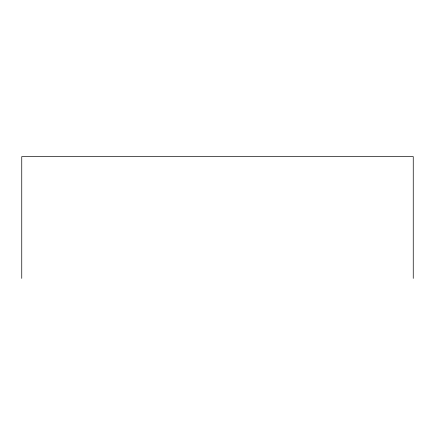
<?xml version="1.0" encoding="UTF-8"?>
<svg xmlns="http://www.w3.org/2000/svg" width="435" height="435" viewBox="0 0 435 435"><rect width="100%" height="100%" fill="white"/><g stroke="black" fill="none" stroke-linecap="round" stroke-linejoin="round"><path stroke-width="0.65" d="M413.25 278.389L413.25 156.611L21.75 156.611L21.75 278.389"/></g></svg>
